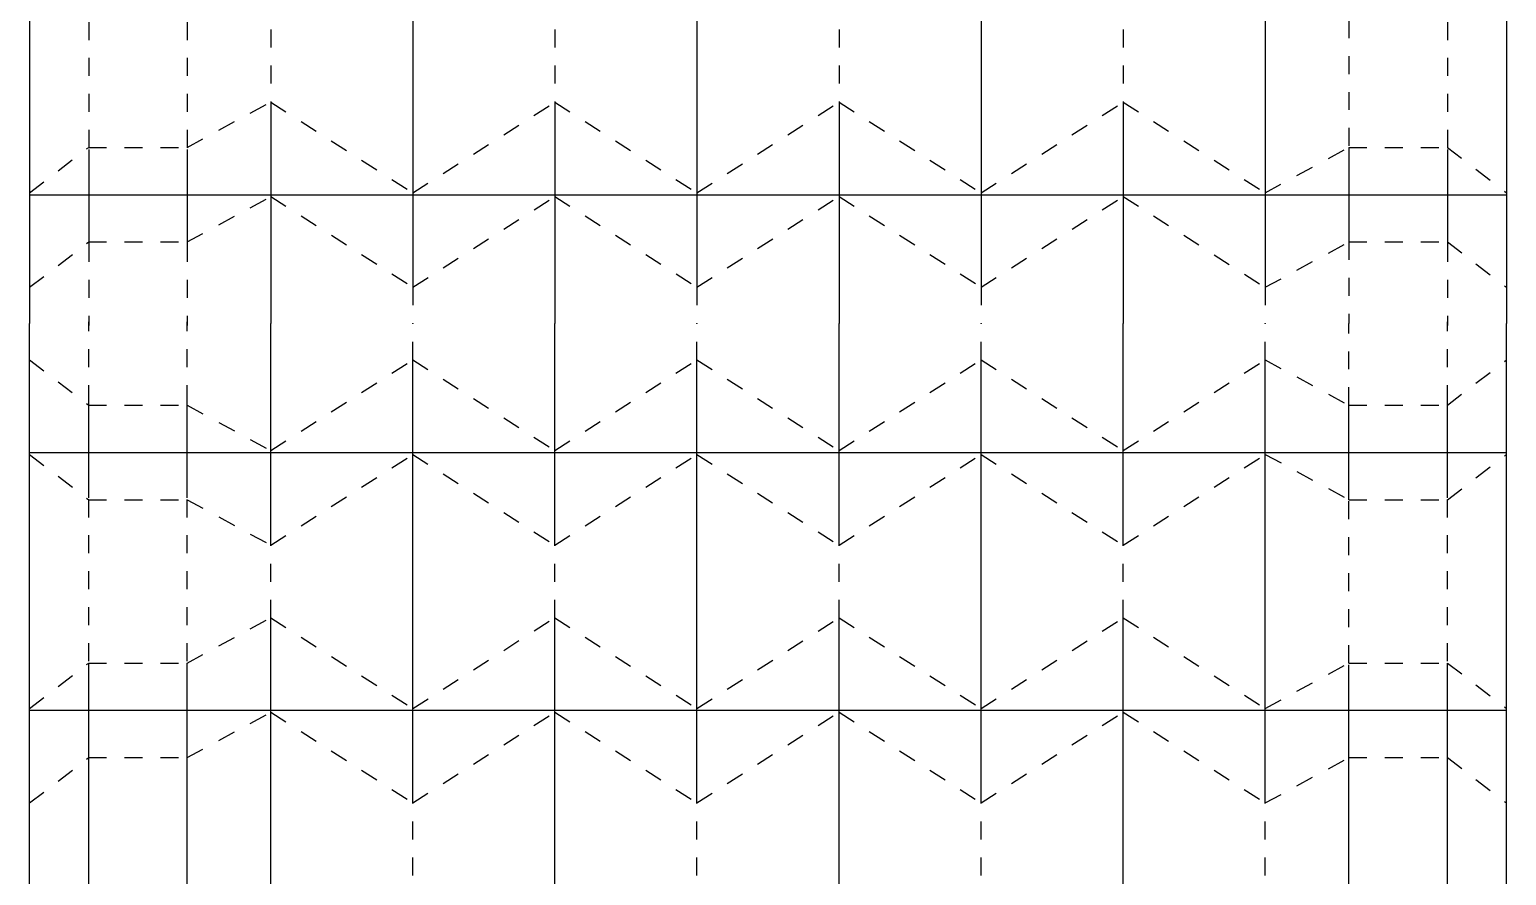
# Model space of a CAD drawing. Extents: x 11 to 192, y -288 to -10.
# Drawn here: x 46.7 to 162.6, y -196.7 to -130.3 of the extents above; entities that cross this region are included whole.
import ezdxf

# ---------------------------------------------------------------- set-up
doc = ezdxf.new("R2010")
doc.units = 0
for name, pattern in [('AI-LINETYPE-153', [2.822222, 1.411111, -1.411111]), ('AI-LINETYPE-155', [2.822222, 1.411111, -1.411111]), ('AI-LINETYPE-157', [2.822222, 1.411111, -1.411111]), ('AI-LINETYPE-159', [2.822222, 1.411111, -1.411111]), ('AI-LINETYPE-161', [2.822222, 1.411111, -1.411111]), ('AI-LINETYPE-163', [2.822222, 1.411111, -1.411111]), ('AI-LINETYPE-165', [2.822222, 1.411111, -1.411111]), ('AI-LINETYPE-167', [2.822222, 1.411111, -1.411111]), ('AI-LINETYPE-169', [2.822222, 1.411111, -1.411111]), ('AI-LINETYPE-17', [2.822222, 1.411111, -1.411111]), ('AI-LINETYPE-171', [2.822222, 1.411111, -1.411111]), ('AI-LINETYPE-175', [2.822222, 1.411111, -1.411111]), ('AI-LINETYPE-176', [2.822222, 1.411111, -1.411111]), ('AI-LINETYPE-177', [2.822222, 1.411111, -1.411111]), ('AI-LINETYPE-178', [2.822222, 1.411111, -1.411111]), ('AI-LINETYPE-180', [2.822222, 1.411111, -1.411111]), ('AI-LINETYPE-181', [2.822222, 1.411111, -1.411111]), ('AI-LINETYPE-182', [2.822222, 1.411111, -1.411111]), ('AI-LINETYPE-183', [2.822222, 1.411111, -1.411111]), ('AI-LINETYPE-184', [2.822222, 1.411111, -1.411111]), ('AI-LINETYPE-185', [2.822222, 1.411111, -1.411111]), ('AI-LINETYPE-186', [2.822222, 1.411111, -1.411111]), ('AI-LINETYPE-187', [2.822222, 1.411111, -1.411111]), ('AI-LINETYPE-188', [2.822222, 1.411111, -1.411111]), ('AI-LINETYPE-189', [2.822222, 1.411111, -1.411111]), ('AI-LINETYPE-190', [2.822222, 1.411111, -1.411111]), ('AI-LINETYPE-191', [2.822222, 1.411111, -1.411111]), ('AI-LINETYPE-192', [2.822222, 1.411111, -1.411111]), ('AI-LINETYPE-193', [2.822222, 1.411111, -1.411111]), ('AI-LINETYPE-194', [2.822222, 1.411111, -1.411111]), ('AI-LINETYPE-195', [2.822222, 1.411111, -1.411111]), ('AI-LINETYPE-196', [2.822222, 1.411111, -1.411111]), ('AI-LINETYPE-197', [2.822222, 1.411111, -1.411111]), ('AI-LINETYPE-198', [2.822222, 1.411111, -1.411111]), ('AI-LINETYPE-199', [2.822222, 1.411111, -1.411111]), ('AI-LINETYPE-200', [2.822222, 1.411111, -1.411111]), ('AI-LINETYPE-201', [2.822222, 1.411111, -1.411111]), ('AI-LINETYPE-202', [2.822222, 1.411111, -1.411111]), ('AI-LINETYPE-203', [2.822222, 1.411111, -1.411111]), ('AI-LINETYPE-204', [2.822222, 1.411111, -1.411111]), ('AI-LINETYPE-205', [2.822222, 1.411111, -1.411111]), ('AI-LINETYPE-206', [2.822222, 1.411111, -1.411111]), ('AI-LINETYPE-207', [2.822222, 1.411111, -1.411111]), ('AI-LINETYPE-208', [2.822222, 1.411111, -1.411111]), ('AI-LINETYPE-209', [2.822222, 1.411111, -1.411111]), ('AI-LINETYPE-21', [2.822222, 1.411111, -1.411111]), ('AI-LINETYPE-210', [2.822222, 1.411111, -1.411111]), ('AI-LINETYPE-211', [2.822222, 1.411111, -1.411111]), ('AI-LINETYPE-212', [2.822222, 1.411111, -1.411111]), ('AI-LINETYPE-213', [2.822222, 1.411111, -1.411111]), ('AI-LINETYPE-214', [2.822222, 1.411111, -1.411111]), ('AI-LINETYPE-215', [2.822222, 1.411111, -1.411111]), ('AI-LINETYPE-216', [2.822222, 1.411111, -1.411111]), ('AI-LINETYPE-217', [2.822222, 1.411111, -1.411111]), ('AI-LINETYPE-220', [2.822222, 1.411111, -1.411111]), ('AI-LINETYPE-221', [2.822222, 1.411111, -1.411111]), ('AI-LINETYPE-224', [2.822222, 1.411111, -1.411111]), ('AI-LINETYPE-225', [2.822222, 1.411111, -1.411111]), ('AI-LINETYPE-228', [2.822222, 1.411111, -1.411111]), ('AI-LINETYPE-229', [2.822222, 1.411111, -1.411111]), ('AI-LINETYPE-25', [2.822222, 1.411111, -1.411111]), ('AI-LINETYPE-356', [2.822222, 1.411111, -1.411111]), ('AI-LINETYPE-357', [2.822222, 1.411111, -1.411111]), ('AI-LINETYPE-358', [2.822222, 1.411111, -1.411111]), ('AI-LINETYPE-359', [2.822222, 1.411111, -1.411111]), ('AI-LINETYPE-360', [2.822222, 1.411111, -1.411111]), ('AI-LINETYPE-361', [2.822222, 1.411111, -1.411111]), ('AI-LINETYPE-362', [2.822222, 1.411111, -1.411111]), ('AI-LINETYPE-363', [2.822222, 1.411111, -1.411111]), ('AI-LINETYPE-364', [2.822222, 1.411111, -1.411111]), ('AI-LINETYPE-365', [2.822222, 1.411111, -1.411111]), ('AI-LINETYPE-366', [2.822222, 1.411111, -1.411111]), ('AI-LINETYPE-367', [2.822222, 1.411111, -1.411111]), ('AI-LINETYPE-368', [2.822222, 1.411111, -1.411111]), ('AI-LINETYPE-369', [2.822222, 1.411111, -1.411111]), ('AI-LINETYPE-370', [2.822222, 1.411111, -1.411111]), ('AI-LINETYPE-371', [2.822222, 1.411111, -1.411111]), ('AI-LINETYPE-372', [2.822222, 1.411111, -1.411111]), ('AI-LINETYPE-373', [2.822222, 1.411111, -1.411111]), ('AI-LINETYPE-374', [2.822222, 1.411111, -1.411111]), ('AI-LINETYPE-375', [2.822222, 1.411111, -1.411111]), ('AI-LINETYPE-376', [2.822222, 1.411111, -1.411111]), ('AI-LINETYPE-377', [2.822222, 1.411111, -1.411111]), ('AI-LINETYPE-378', [2.822222, 1.411111, -1.411111]), ('AI-LINETYPE-379', [2.822222, 1.411111, -1.411111]), ('AI-LINETYPE-380', [2.822222, 1.411111, -1.411111]), ('AI-LINETYPE-381', [2.822222, 1.411111, -1.411111]), ('AI-LINETYPE-382', [2.822222, 1.411111, -1.411111]), ('AI-LINETYPE-383', [2.822222, 1.411111, -1.411111]), ('AI-LINETYPE-384', [2.822222, 1.411111, -1.411111]), ('AI-LINETYPE-385', [2.822222, 1.411111, -1.411111]), ('AI-LINETYPE-386', [2.822222, 1.411111, -1.411111]), ('AI-LINETYPE-387', [2.822222, 1.411111, -1.411111]), ('AI-LINETYPE-388', [2.822222, 1.411111, -1.411111]), ('AI-LINETYPE-389', [2.822222, 1.411111, -1.411111]), ('AI-LINETYPE-390', [2.822222, 1.411111, -1.411111]), ('AI-LINETYPE-391', [2.822222, 1.411111, -1.411111]), ('AI-LINETYPE-392', [2.822222, 1.411111, -1.411111]), ('AI-LINETYPE-393', [2.822222, 1.411111, -1.411111]), ('AI-LINETYPE-394', [2.822222, 1.411111, -1.411111]), ('AI-LINETYPE-395', [2.822222, 1.411111, -1.411111]), ('AI-LINETYPE-396', [2.822222, 1.411111, -1.411111]), ('AI-LINETYPE-397', [2.822222, 1.411111, -1.411111]), ('AI-LINETYPE-398', [2.822222, 1.411111, -1.411111]), ('AI-LINETYPE-399', [2.822222, 1.411111, -1.411111]), ('AI-LINETYPE-400', [2.822222, 1.411111, -1.411111]), ('AI-LINETYPE-401', [2.822222, 1.411111, -1.411111]), ('AI-LINETYPE-402', [2.822222, 1.411111, -1.411111]), ('AI-LINETYPE-403', [2.822222, 1.411111, -1.411111]), ('AI-LINETYPE-404', [2.822222, 1.411111, -1.411111]), ('AI-LINETYPE-405', [2.822222, 1.411111, -1.411111]), ('AI-LINETYPE-406', [2.822222, 1.411111, -1.411111]), ('AI-LINETYPE-407', [2.822222, 1.411111, -1.411111]), ('AI-LINETYPE-408', [2.822222, 1.411111, -1.411111])]:
    doc.linetypes.add(name, pattern=pattern)
for name, color, linetype in [('CUTLINE', 7, 'CONTINUOUS'), ('MOUNTAINLINE', 7, 'CONTINUOUS'), ('VALLEYLINE', 7, 'CONTINUOUS')]:
    doc.layers.add(name, color=color, linetype=linetype)

# ---------------------------------------------------------------- blocks, each defined once
blk = doc.blocks.new('BLOCK_2')
at = {"layer": 'CUTLINE', "color": 7}
blk.add_lwpolyline([(46.66, -31.9), (46.66, -153.36)], dxfattribs=at)
blk = doc.blocks.new('BLOCK_3')
at = {"layer": 'CUTLINE', "color": 7}
blk.add_lwpolyline([(162.65, -31.9), (162.65, -153.36)], dxfattribs=at)
blk = doc.blocks.new('BLOCK_5')
at = {"layer": 'CUTLINE', "color": 7}
blk.add_lwpolyline([(46.66, -274.81), (46.66, -153.36)], dxfattribs=at)
blk = doc.blocks.new('BLOCK_6')
at = {"layer": 'CUTLINE', "color": 7}
blk.add_lwpolyline([(162.65, -274.81), (162.65, -153.36)], dxfattribs=at)
blk = doc.blocks.new('BLOCK_24')
at = {"layer": 'VALLEYLINE', "color": 7, "linetype": 'AI-LINETYPE-17'}
blk.add_lwpolyline([(121.39, -150.51), (121.39, -153.36)], dxfattribs=at)
blk = doc.blocks.new('BLOCK_28')
at = {"layer": 'VALLEYLINE', "color": 7, "linetype": 'AI-LINETYPE-21'}
blk.add_lwpolyline([(143.7, -150.51), (143.7, -153.36)], dxfattribs=at)
blk = doc.blocks.new('BLOCK_32')
at = {"layer": 'VALLEYLINE', "color": 7, "linetype": 'AI-LINETYPE-25'}
blk.add_lwpolyline([(99.07, -150.51), (99.07, -153.36)], dxfattribs=at)
blk = doc.blocks.new('BLOCK_160')
at = {"layer": 'VALLEYLINE', "color": 7, "linetype": 'AI-LINETYPE-153'}
blk.add_lwpolyline([(46.66, -143.09), (51.3, -139.52)], dxfattribs=at)
blk = doc.blocks.new('BLOCK_162')
at = {"layer": 'VALLEYLINE', "color": 7, "linetype": 'AI-LINETYPE-155'}
blk.add_lwpolyline([(51.3, -139.52), (59.03, -139.52)], dxfattribs=at)
blk = doc.blocks.new('BLOCK_164')
at = {"layer": 'VALLEYLINE', "color": 7, "linetype": 'AI-LINETYPE-157'}
blk.add_lwpolyline([(59.03, -139.52), (65.6, -135.96)], dxfattribs=at)
blk = doc.blocks.new('BLOCK_166')
at = {"layer": 'VALLEYLINE', "color": 7, "linetype": 'AI-LINETYPE-159'}
blk.add_lwpolyline([(65.6, -135.96), (76.76, -143.09)], dxfattribs=at)
blk = doc.blocks.new('BLOCK_168')
at = {"layer": 'VALLEYLINE', "color": 7, "linetype": 'AI-LINETYPE-161'}
blk.add_lwpolyline([(76.76, -143.09), (87.91, -135.96)], dxfattribs=at)
blk = doc.blocks.new('BLOCK_170')
at = {"layer": 'VALLEYLINE', "color": 7, "linetype": 'AI-LINETYPE-163'}
blk.add_lwpolyline([(87.91, -135.96), (99.07, -143.09)], dxfattribs=at)
blk = doc.blocks.new('BLOCK_172')
at = {"layer": 'VALLEYLINE', "color": 7, "linetype": 'AI-LINETYPE-165'}
blk.add_lwpolyline([(99.07, -143.09), (110.23, -135.96)], dxfattribs=at)
blk = doc.blocks.new('BLOCK_174')
at = {"layer": 'VALLEYLINE', "color": 7, "linetype": 'AI-LINETYPE-167'}
blk.add_lwpolyline([(110.23, -135.96), (121.39, -143.09)], dxfattribs=at)
blk = doc.blocks.new('BLOCK_176')
at = {"layer": 'VALLEYLINE', "color": 7, "linetype": 'AI-LINETYPE-169'}
blk.add_lwpolyline([(121.39, -143.09), (132.55, -135.96)], dxfattribs=at)
blk = doc.blocks.new('BLOCK_178')
at = {"layer": 'VALLEYLINE', "color": 7, "linetype": 'AI-LINETYPE-171'}
blk.add_lwpolyline([(132.55, -135.96), (143.7, -143.09)], dxfattribs=at)
blk = doc.blocks.new('BLOCK_182')
at = {"layer": 'VALLEYLINE', "color": 7, "linetype": 'AI-LINETYPE-175'}
blk.add_lwpolyline([(150.27, -126.71), (150.27, -139.52)], dxfattribs=at)
blk = doc.blocks.new('BLOCK_183')
at = {"layer": 'VALLEYLINE', "color": 7, "linetype": 'AI-LINETYPE-176'}
blk.add_lwpolyline([(158.01, -126.86), (158.01, -139.68)], dxfattribs=at)
blk = doc.blocks.new('BLOCK_184')
at = {"layer": 'VALLEYLINE', "color": 7, "linetype": 'AI-LINETYPE-177'}
blk.add_lwpolyline([(59.03, -126.86), (59.03, -139.68)], dxfattribs=at)
blk = doc.blocks.new('BLOCK_185')
at = {"layer": 'VALLEYLINE', "color": 7, "linetype": 'AI-LINETYPE-178'}
blk.add_lwpolyline([(51.3, -126.86), (51.3, -139.68)], dxfattribs=at)
blk = doc.blocks.new('BLOCK_187')
at = {"layer": 'VALLEYLINE', "color": 7, "linetype": 'AI-LINETYPE-180'}
blk.add_lwpolyline([(110.23, -130.27), (110.23, -135.96)], dxfattribs=at)
blk = doc.blocks.new('BLOCK_188')
at = {"layer": 'VALLEYLINE', "color": 7, "linetype": 'AI-LINETYPE-181'}
blk.add_lwpolyline([(87.91, -130.27), (87.91, -135.96)], dxfattribs=at)
blk = doc.blocks.new('BLOCK_189')
at = {"layer": 'VALLEYLINE', "color": 7, "linetype": 'AI-LINETYPE-182'}
blk.add_lwpolyline([(132.55, -130.27), (132.55, -135.96)], dxfattribs=at)
blk = doc.blocks.new('BLOCK_190')
at = {"layer": 'VALLEYLINE', "color": 7, "linetype": 'AI-LINETYPE-183'}
blk.add_lwpolyline([(65.6, -130.27), (65.6, -135.96)], dxfattribs=at)
blk = doc.blocks.new('BLOCK_191')
at = {"layer": 'VALLEYLINE', "color": 7, "linetype": 'AI-LINETYPE-184'}
blk.add_lwpolyline([(143.7, -143.09), (150.27, -139.52)], dxfattribs=at)
blk = doc.blocks.new('BLOCK_192')
at = {"layer": 'VALLEYLINE', "color": 7, "linetype": 'AI-LINETYPE-185'}
blk.add_lwpolyline([(150.27, -139.52), (158.01, -139.52)], dxfattribs=at)
blk = doc.blocks.new('BLOCK_193')
at = {"layer": 'VALLEYLINE', "color": 7, "linetype": 'AI-LINETYPE-186'}
blk.add_lwpolyline([(158.01, -139.52), (162.65, -143.09)], dxfattribs=at)
blk = doc.blocks.new('BLOCK_194')
at = {"layer": 'VALLEYLINE', "color": 7, "linetype": 'AI-LINETYPE-187'}
blk.add_lwpolyline([(46.66, -150.51), (51.3, -146.95)], dxfattribs=at)
blk = doc.blocks.new('BLOCK_195')
at = {"layer": 'VALLEYLINE', "color": 7, "linetype": 'AI-LINETYPE-188'}
blk.add_lwpolyline([(51.3, -146.95), (59.03, -146.95)], dxfattribs=at)
blk = doc.blocks.new('BLOCK_196')
at = {"layer": 'VALLEYLINE', "color": 7, "linetype": 'AI-LINETYPE-189'}
blk.add_lwpolyline([(59.03, -146.95), (65.6, -143.39)], dxfattribs=at)
blk = doc.blocks.new('BLOCK_197')
at = {"layer": 'VALLEYLINE', "color": 7, "linetype": 'AI-LINETYPE-190'}
blk.add_lwpolyline([(65.6, -143.39), (76.76, -150.51)], dxfattribs=at)
blk = doc.blocks.new('BLOCK_198')
at = {"layer": 'VALLEYLINE', "color": 7, "linetype": 'AI-LINETYPE-191'}
blk.add_lwpolyline([(76.76, -150.51), (87.91, -143.39)], dxfattribs=at)
blk = doc.blocks.new('BLOCK_199')
at = {"layer": 'VALLEYLINE', "color": 7, "linetype": 'AI-LINETYPE-192'}
blk.add_lwpolyline([(87.91, -143.39), (99.07, -150.51)], dxfattribs=at)
blk = doc.blocks.new('BLOCK_200')
at = {"layer": 'VALLEYLINE', "color": 7, "linetype": 'AI-LINETYPE-193'}
blk.add_lwpolyline([(99.07, -150.51), (110.23, -143.39)], dxfattribs=at)
blk = doc.blocks.new('BLOCK_201')
at = {"layer": 'VALLEYLINE', "color": 7, "linetype": 'AI-LINETYPE-194'}
blk.add_lwpolyline([(110.23, -143.39), (121.39, -150.51)], dxfattribs=at)
blk = doc.blocks.new('BLOCK_202')
at = {"layer": 'VALLEYLINE', "color": 7, "linetype": 'AI-LINETYPE-195'}
blk.add_lwpolyline([(121.39, -150.51), (132.55, -143.39)], dxfattribs=at)
blk = doc.blocks.new('BLOCK_203')
at = {"layer": 'VALLEYLINE', "color": 7, "linetype": 'AI-LINETYPE-196'}
blk.add_lwpolyline([(132.55, -143.39), (143.7, -150.51)], dxfattribs=at)
blk = doc.blocks.new('BLOCK_204')
at = {"layer": 'VALLEYLINE', "color": 7, "linetype": 'AI-LINETYPE-197'}
blk.add_lwpolyline([(143.7, -150.51), (150.27, -146.95)], dxfattribs=at)
blk = doc.blocks.new('BLOCK_205')
at = {"layer": 'VALLEYLINE', "color": 7, "linetype": 'AI-LINETYPE-198'}
blk.add_lwpolyline([(150.27, -146.95), (158.01, -146.95)], dxfattribs=at)
blk = doc.blocks.new('BLOCK_206')
at = {"layer": 'VALLEYLINE', "color": 7, "linetype": 'AI-LINETYPE-199'}
blk.add_lwpolyline([(158.01, -146.95), (162.65, -150.51)], dxfattribs=at)
blk = doc.blocks.new('BLOCK_207')
at = {"layer": 'VALLEYLINE', "color": 7, "linetype": 'AI-LINETYPE-200'}
blk.add_lwpolyline([(150.27, -146.95), (150.27, -153.36)], dxfattribs=at)
blk = doc.blocks.new('BLOCK_208')
at = {"layer": 'VALLEYLINE', "color": 7, "linetype": 'AI-LINETYPE-201'}
blk.add_lwpolyline([(158.01, -147.1), (158.01, -153.51)], dxfattribs=at)
blk = doc.blocks.new('BLOCK_209')
at = {"layer": 'VALLEYLINE', "color": 7, "linetype": 'AI-LINETYPE-202'}
blk.add_lwpolyline([(59.03, -147.1), (59.03, -153.51)], dxfattribs=at)
blk = doc.blocks.new('BLOCK_210')
at = {"layer": 'VALLEYLINE', "color": 7, "linetype": 'AI-LINETYPE-203'}
blk.add_lwpolyline([(51.3, -147.1), (51.3, -153.51)], dxfattribs=at)
blk = doc.blocks.new('BLOCK_211')
at = {"layer": 'VALLEYLINE', "color": 7, "linetype": 'AI-LINETYPE-204'}
blk.add_lwpolyline([(76.76, -150.51), (76.76, -153.36)], dxfattribs=at)
blk = doc.blocks.new('BLOCK_212')
at = {"layer": 'VALLEYLINE', "color": 7, "linetype": 'AI-LINETYPE-205'}
blk.add_lwpolyline([(46.66, -191), (51.3, -187.44)], dxfattribs=at)
blk = doc.blocks.new('BLOCK_213')
at = {"layer": 'VALLEYLINE', "color": 7, "linetype": 'AI-LINETYPE-206'}
blk.add_lwpolyline([(51.3, -187.44), (59.03, -187.44)], dxfattribs=at)
blk = doc.blocks.new('BLOCK_214')
at = {"layer": 'VALLEYLINE', "color": 7, "linetype": 'AI-LINETYPE-207'}
blk.add_lwpolyline([(59.03, -187.44), (65.6, -183.87)], dxfattribs=at)
blk = doc.blocks.new('BLOCK_215')
at = {"layer": 'VALLEYLINE', "color": 7, "linetype": 'AI-LINETYPE-208'}
blk.add_lwpolyline([(65.6, -183.87), (76.76, -191)], dxfattribs=at)
blk = doc.blocks.new('BLOCK_216')
at = {"layer": 'VALLEYLINE', "color": 7, "linetype": 'AI-LINETYPE-209'}
blk.add_lwpolyline([(76.76, -191), (87.91, -183.87)], dxfattribs=at)
blk = doc.blocks.new('BLOCK_217')
at = {"layer": 'VALLEYLINE', "color": 7, "linetype": 'AI-LINETYPE-210'}
blk.add_lwpolyline([(87.91, -183.87), (99.07, -191)], dxfattribs=at)
blk = doc.blocks.new('BLOCK_218')
at = {"layer": 'VALLEYLINE', "color": 7, "linetype": 'AI-LINETYPE-211'}
blk.add_lwpolyline([(99.07, -191), (110.23, -183.87)], dxfattribs=at)
blk = doc.blocks.new('BLOCK_219')
at = {"layer": 'VALLEYLINE', "color": 7, "linetype": 'AI-LINETYPE-212'}
blk.add_lwpolyline([(110.23, -183.87), (121.39, -191)], dxfattribs=at)
blk = doc.blocks.new('BLOCK_220')
at = {"layer": 'VALLEYLINE', "color": 7, "linetype": 'AI-LINETYPE-213'}
blk.add_lwpolyline([(121.39, -191), (132.55, -183.87)], dxfattribs=at)
blk = doc.blocks.new('BLOCK_221')
at = {"layer": 'VALLEYLINE', "color": 7, "linetype": 'AI-LINETYPE-214'}
blk.add_lwpolyline([(132.55, -183.87), (143.7, -191)], dxfattribs=at)
blk = doc.blocks.new('BLOCK_222')
at = {"layer": 'VALLEYLINE', "color": 7, "linetype": 'AI-LINETYPE-215'}
blk.add_lwpolyline([(143.7, -191), (150.27, -187.44)], dxfattribs=at)
blk = doc.blocks.new('BLOCK_223')
at = {"layer": 'VALLEYLINE', "color": 7, "linetype": 'AI-LINETYPE-216'}
blk.add_lwpolyline([(150.27, -187.44), (158.01, -187.44)], dxfattribs=at)
blk = doc.blocks.new('BLOCK_224')
at = {"layer": 'VALLEYLINE', "color": 7, "linetype": 'AI-LINETYPE-217'}
blk.add_lwpolyline([(158.01, -187.44), (162.65, -191)], dxfattribs=at)
blk = doc.blocks.new('BLOCK_227')
at = {"layer": 'VALLEYLINE', "color": 7, "linetype": 'AI-LINETYPE-220'}
blk.add_lwpolyline([(121.39, -196.69), (121.39, -191)], dxfattribs=at)
blk = doc.blocks.new('BLOCK_228')
at = {"layer": 'VALLEYLINE', "color": 7, "linetype": 'AI-LINETYPE-221'}
blk.add_lwpolyline([(121.39, -156.2), (121.39, -153.36)], dxfattribs=at)
blk = doc.blocks.new('BLOCK_231')
at = {"layer": 'VALLEYLINE', "color": 7, "linetype": 'AI-LINETYPE-224'}
blk.add_lwpolyline([(143.7, -196.69), (143.7, -191)], dxfattribs=at)
blk = doc.blocks.new('BLOCK_232')
at = {"layer": 'VALLEYLINE', "color": 7, "linetype": 'AI-LINETYPE-225'}
blk.add_lwpolyline([(143.7, -156.2), (143.7, -153.36)], dxfattribs=at)
blk = doc.blocks.new('BLOCK_235')
at = {"layer": 'VALLEYLINE', "color": 7, "linetype": 'AI-LINETYPE-228'}
blk.add_lwpolyline([(99.07, -196.69), (99.07, -191)], dxfattribs=at)
blk = doc.blocks.new('BLOCK_236')
at = {"layer": 'VALLEYLINE', "color": 7, "linetype": 'AI-LINETYPE-229'}
blk.add_lwpolyline([(99.07, -156.2), (99.07, -153.36)], dxfattribs=at)
blk = doc.blocks.new('BLOCK_363')
at = {"layer": 'VALLEYLINE', "color": 7, "linetype": 'AI-LINETYPE-356'}
blk.add_lwpolyline([(46.66, -183.57), (51.3, -180.01)], dxfattribs=at)
blk = doc.blocks.new('BLOCK_364')
at = {"layer": 'VALLEYLINE', "color": 7, "linetype": 'AI-LINETYPE-357'}
blk.add_lwpolyline([(46.66, -163.63), (51.3, -167.19)], dxfattribs=at)
blk = doc.blocks.new('BLOCK_365')
at = {"layer": 'VALLEYLINE', "color": 7, "linetype": 'AI-LINETYPE-358'}
blk.add_lwpolyline([(51.3, -180.01), (59.03, -180.01)], dxfattribs=at)
blk = doc.blocks.new('BLOCK_366')
at = {"layer": 'VALLEYLINE', "color": 7, "linetype": 'AI-LINETYPE-359'}
blk.add_lwpolyline([(51.3, -167.19), (59.03, -167.19)], dxfattribs=at)
blk = doc.blocks.new('BLOCK_367')
at = {"layer": 'VALLEYLINE', "color": 7, "linetype": 'AI-LINETYPE-360'}
blk.add_lwpolyline([(59.03, -180.01), (65.6, -176.45)], dxfattribs=at)
blk = doc.blocks.new('BLOCK_368')
at = {"layer": 'VALLEYLINE', "color": 7, "linetype": 'AI-LINETYPE-361'}
blk.add_lwpolyline([(59.03, -167.19), (65.6, -170.76)], dxfattribs=at)
blk = doc.blocks.new('BLOCK_369')
at = {"layer": 'VALLEYLINE', "color": 7, "linetype": 'AI-LINETYPE-362'}
blk.add_lwpolyline([(65.6, -176.45), (76.76, -183.57)], dxfattribs=at)
blk = doc.blocks.new('BLOCK_370')
at = {"layer": 'VALLEYLINE', "color": 7, "linetype": 'AI-LINETYPE-363'}
blk.add_lwpolyline([(65.6, -170.76), (76.76, -163.63)], dxfattribs=at)
blk = doc.blocks.new('BLOCK_371')
at = {"layer": 'VALLEYLINE', "color": 7, "linetype": 'AI-LINETYPE-364'}
blk.add_lwpolyline([(76.76, -183.57), (87.91, -176.45)], dxfattribs=at)
blk = doc.blocks.new('BLOCK_372')
at = {"layer": 'VALLEYLINE', "color": 7, "linetype": 'AI-LINETYPE-365'}
blk.add_lwpolyline([(76.76, -163.63), (87.91, -170.76)], dxfattribs=at)
blk = doc.blocks.new('BLOCK_373')
at = {"layer": 'VALLEYLINE', "color": 7, "linetype": 'AI-LINETYPE-366'}
blk.add_lwpolyline([(87.91, -176.45), (99.07, -183.57)], dxfattribs=at)
blk = doc.blocks.new('BLOCK_374')
at = {"layer": 'VALLEYLINE', "color": 7, "linetype": 'AI-LINETYPE-367'}
blk.add_lwpolyline([(87.91, -170.76), (99.07, -163.63)], dxfattribs=at)
blk = doc.blocks.new('BLOCK_375')
at = {"layer": 'VALLEYLINE', "color": 7, "linetype": 'AI-LINETYPE-368'}
blk.add_lwpolyline([(99.07, -183.57), (110.23, -176.45)], dxfattribs=at)
blk = doc.blocks.new('BLOCK_376')
at = {"layer": 'VALLEYLINE', "color": 7, "linetype": 'AI-LINETYPE-369'}
blk.add_lwpolyline([(99.07, -163.63), (110.23, -170.76)], dxfattribs=at)
blk = doc.blocks.new('BLOCK_377')
at = {"layer": 'VALLEYLINE', "color": 7, "linetype": 'AI-LINETYPE-370'}
blk.add_lwpolyline([(110.23, -176.45), (121.39, -183.57)], dxfattribs=at)
blk = doc.blocks.new('BLOCK_378')
at = {"layer": 'VALLEYLINE', "color": 7, "linetype": 'AI-LINETYPE-371'}
blk.add_lwpolyline([(110.23, -170.76), (121.39, -163.63)], dxfattribs=at)
blk = doc.blocks.new('BLOCK_379')
at = {"layer": 'VALLEYLINE', "color": 7, "linetype": 'AI-LINETYPE-372'}
blk.add_lwpolyline([(121.39, -183.57), (132.55, -176.45)], dxfattribs=at)
blk = doc.blocks.new('BLOCK_380')
at = {"layer": 'VALLEYLINE', "color": 7, "linetype": 'AI-LINETYPE-373'}
blk.add_lwpolyline([(121.39, -163.63), (132.55, -170.76)], dxfattribs=at)
blk = doc.blocks.new('BLOCK_381')
at = {"layer": 'VALLEYLINE', "color": 7, "linetype": 'AI-LINETYPE-374'}
blk.add_lwpolyline([(132.55, -176.45), (143.7, -183.57)], dxfattribs=at)
blk = doc.blocks.new('BLOCK_382')
at = {"layer": 'VALLEYLINE', "color": 7, "linetype": 'AI-LINETYPE-375'}
blk.add_lwpolyline([(132.55, -170.76), (143.7, -163.63)], dxfattribs=at)
blk = doc.blocks.new('BLOCK_383')
at = {"layer": 'VALLEYLINE', "color": 7, "linetype": 'AI-LINETYPE-376'}
blk.add_lwpolyline([(143.7, -183.57), (150.27, -180.01)], dxfattribs=at)
blk = doc.blocks.new('BLOCK_384')
at = {"layer": 'VALLEYLINE', "color": 7, "linetype": 'AI-LINETYPE-377'}
blk.add_lwpolyline([(150.27, -180.01), (158.01, -180.01)], dxfattribs=at)
blk = doc.blocks.new('BLOCK_385')
at = {"layer": 'VALLEYLINE', "color": 7, "linetype": 'AI-LINETYPE-378'}
blk.add_lwpolyline([(158.01, -180.01), (162.65, -183.57)], dxfattribs=at)
blk = doc.blocks.new('BLOCK_386')
at = {"layer": 'VALLEYLINE', "color": 7, "linetype": 'AI-LINETYPE-379'}
blk.add_lwpolyline([(150.27, -180.01), (150.27, -167.19)], dxfattribs=at)
blk = doc.blocks.new('BLOCK_387')
at = {"layer": 'VALLEYLINE', "color": 7, "linetype": 'AI-LINETYPE-380'}
blk.add_lwpolyline([(158.01, -179.86), (158.01, -167.04)], dxfattribs=at)
blk = doc.blocks.new('BLOCK_388')
at = {"layer": 'VALLEYLINE', "color": 7, "linetype": 'AI-LINETYPE-381'}
blk.add_lwpolyline([(59.03, -179.86), (59.03, -167.04)], dxfattribs=at)
blk = doc.blocks.new('BLOCK_389')
at = {"layer": 'VALLEYLINE', "color": 7, "linetype": 'AI-LINETYPE-382'}
blk.add_lwpolyline([(51.3, -179.86), (51.3, -167.04)], dxfattribs=at)
blk = doc.blocks.new('BLOCK_390')
at = {"layer": 'VALLEYLINE', "color": 7, "linetype": 'AI-LINETYPE-383'}
blk.add_lwpolyline([(76.76, -196.69), (76.76, -191)], dxfattribs=at)
blk = doc.blocks.new('BLOCK_391')
at = {"layer": 'VALLEYLINE', "color": 7, "linetype": 'AI-LINETYPE-384'}
blk.add_lwpolyline([(110.23, -176.45), (110.23, -170.76)], dxfattribs=at)
blk = doc.blocks.new('BLOCK_392')
at = {"layer": 'VALLEYLINE', "color": 7, "linetype": 'AI-LINETYPE-385'}
blk.add_lwpolyline([(87.91, -176.45), (87.91, -170.76)], dxfattribs=at)
blk = doc.blocks.new('BLOCK_393')
at = {"layer": 'VALLEYLINE', "color": 7, "linetype": 'AI-LINETYPE-386'}
blk.add_lwpolyline([(132.55, -176.45), (132.55, -170.76)], dxfattribs=at)
blk = doc.blocks.new('BLOCK_394')
at = {"layer": 'VALLEYLINE', "color": 7, "linetype": 'AI-LINETYPE-387'}
blk.add_lwpolyline([(65.6, -176.45), (65.6, -170.76)], dxfattribs=at)
blk = doc.blocks.new('BLOCK_395')
at = {"layer": 'VALLEYLINE', "color": 7, "linetype": 'AI-LINETYPE-388'}
blk.add_lwpolyline([(143.7, -163.63), (150.27, -167.19)], dxfattribs=at)
blk = doc.blocks.new('BLOCK_396')
at = {"layer": 'VALLEYLINE', "color": 7, "linetype": 'AI-LINETYPE-389'}
blk.add_lwpolyline([(150.27, -167.19), (158.01, -167.19)], dxfattribs=at)
blk = doc.blocks.new('BLOCK_397')
at = {"layer": 'VALLEYLINE', "color": 7, "linetype": 'AI-LINETYPE-390'}
blk.add_lwpolyline([(158.01, -167.19), (162.65, -163.63)], dxfattribs=at)
blk = doc.blocks.new('BLOCK_398')
at = {"layer": 'VALLEYLINE', "color": 7, "linetype": 'AI-LINETYPE-391'}
blk.add_lwpolyline([(46.66, -156.2), (51.3, -159.77)], dxfattribs=at)
blk = doc.blocks.new('BLOCK_399')
at = {"layer": 'VALLEYLINE', "color": 7, "linetype": 'AI-LINETYPE-392'}
blk.add_lwpolyline([(51.3, -159.77), (59.03, -159.77)], dxfattribs=at)
blk = doc.blocks.new('BLOCK_400')
at = {"layer": 'VALLEYLINE', "color": 7, "linetype": 'AI-LINETYPE-393'}
blk.add_lwpolyline([(59.03, -159.77), (65.6, -163.33)], dxfattribs=at)
blk = doc.blocks.new('BLOCK_401')
at = {"layer": 'VALLEYLINE', "color": 7, "linetype": 'AI-LINETYPE-394'}
blk.add_lwpolyline([(65.6, -163.33), (76.76, -156.2)], dxfattribs=at)
blk = doc.blocks.new('BLOCK_402')
at = {"layer": 'VALLEYLINE', "color": 7, "linetype": 'AI-LINETYPE-395'}
blk.add_lwpolyline([(76.76, -156.2), (87.91, -163.33)], dxfattribs=at)
blk = doc.blocks.new('BLOCK_403')
at = {"layer": 'VALLEYLINE', "color": 7, "linetype": 'AI-LINETYPE-396'}
blk.add_lwpolyline([(87.91, -163.33), (99.07, -156.2)], dxfattribs=at)
blk = doc.blocks.new('BLOCK_404')
at = {"layer": 'VALLEYLINE', "color": 7, "linetype": 'AI-LINETYPE-397'}
blk.add_lwpolyline([(99.07, -156.2), (110.23, -163.33)], dxfattribs=at)
blk = doc.blocks.new('BLOCK_405')
at = {"layer": 'VALLEYLINE', "color": 7, "linetype": 'AI-LINETYPE-398'}
blk.add_lwpolyline([(110.23, -163.33), (121.39, -156.2)], dxfattribs=at)
blk = doc.blocks.new('BLOCK_406')
at = {"layer": 'VALLEYLINE', "color": 7, "linetype": 'AI-LINETYPE-399'}
blk.add_lwpolyline([(121.39, -156.2), (132.55, -163.33)], dxfattribs=at)
blk = doc.blocks.new('BLOCK_407')
at = {"layer": 'VALLEYLINE', "color": 7, "linetype": 'AI-LINETYPE-400'}
blk.add_lwpolyline([(132.55, -163.33), (143.7, -156.2)], dxfattribs=at)
blk = doc.blocks.new('BLOCK_408')
at = {"layer": 'VALLEYLINE', "color": 7, "linetype": 'AI-LINETYPE-401'}
blk.add_lwpolyline([(143.7, -156.2), (150.27, -159.77)], dxfattribs=at)
blk = doc.blocks.new('BLOCK_409')
at = {"layer": 'VALLEYLINE', "color": 7, "linetype": 'AI-LINETYPE-402'}
blk.add_lwpolyline([(150.27, -159.77), (158.01, -159.77)], dxfattribs=at)
blk = doc.blocks.new('BLOCK_410')
at = {"layer": 'VALLEYLINE', "color": 7, "linetype": 'AI-LINETYPE-403'}
blk.add_lwpolyline([(158.01, -159.77), (162.65, -156.2)], dxfattribs=at)
blk = doc.blocks.new('BLOCK_411')
at = {"layer": 'VALLEYLINE', "color": 7, "linetype": 'AI-LINETYPE-404'}
blk.add_lwpolyline([(150.27, -159.77), (150.27, -153.36)], dxfattribs=at)
blk = doc.blocks.new('BLOCK_412')
at = {"layer": 'VALLEYLINE', "color": 7, "linetype": 'AI-LINETYPE-405'}
blk.add_lwpolyline([(158.01, -159.61), (158.01, -153.21)], dxfattribs=at)
blk = doc.blocks.new('BLOCK_413')
at = {"layer": 'VALLEYLINE', "color": 7, "linetype": 'AI-LINETYPE-406'}
blk.add_lwpolyline([(59.03, -159.61), (59.03, -153.21)], dxfattribs=at)
blk = doc.blocks.new('BLOCK_414')
at = {"layer": 'VALLEYLINE', "color": 7, "linetype": 'AI-LINETYPE-407'}
blk.add_lwpolyline([(51.3, -159.61), (51.3, -153.21)], dxfattribs=at)
blk = doc.blocks.new('BLOCK_415')
at = {"layer": 'VALLEYLINE', "color": 7, "linetype": 'AI-LINETYPE-408'}
blk.add_lwpolyline([(76.76, -156.2), (76.76, -153.36)], dxfattribs=at)
blk = doc.blocks.new('BLOCK_422')
at = {"layer": 'MOUNTAINLINE', "color": 7}
blk.add_lwpolyline([(46.66, -143.24), (51.3, -143.24)], dxfattribs=at)
blk = doc.blocks.new('BLOCK_428')
at = {"layer": 'MOUNTAINLINE', "color": 7}
blk.add_lwpolyline([(51.3, -143.24), (59.03, -143.24)], dxfattribs=at)
blk = doc.blocks.new('BLOCK_434')
at = {"layer": 'MOUNTAINLINE', "color": 7}
blk.add_lwpolyline([(59.03, -143.24), (65.6, -143.24)], dxfattribs=at)
blk = doc.blocks.new('BLOCK_440')
at = {"layer": 'MOUNTAINLINE', "color": 7}
blk.add_lwpolyline([(65.6, -143.24), (76.76, -143.24)], dxfattribs=at)
blk = doc.blocks.new('BLOCK_446')
at = {"layer": 'MOUNTAINLINE', "color": 7}
blk.add_lwpolyline([(76.76, -143.24), (87.91, -143.24)], dxfattribs=at)
blk = doc.blocks.new('BLOCK_452')
at = {"layer": 'MOUNTAINLINE', "color": 7}
blk.add_lwpolyline([(87.91, -143.24), (99.07, -143.24)], dxfattribs=at)
blk = doc.blocks.new('BLOCK_458')
at = {"layer": 'MOUNTAINLINE', "color": 7}
blk.add_lwpolyline([(99.07, -143.24), (110.23, -143.24)], dxfattribs=at)
blk = doc.blocks.new('BLOCK_464')
at = {"layer": 'MOUNTAINLINE', "color": 7}
blk.add_lwpolyline([(110.23, -143.24), (121.39, -143.24)], dxfattribs=at)
blk = doc.blocks.new('BLOCK_470')
at = {"layer": 'MOUNTAINLINE', "color": 7}
blk.add_lwpolyline([(121.39, -143.24), (132.55, -143.24)], dxfattribs=at)
blk = doc.blocks.new('BLOCK_476')
at = {"layer": 'MOUNTAINLINE', "color": 7}
blk.add_lwpolyline([(132.55, -143.24), (143.7, -143.24)], dxfattribs=at)
blk = doc.blocks.new('BLOCK_482')
at = {"layer": 'MOUNTAINLINE', "color": 7}
blk.add_lwpolyline([(143.7, -143.24), (150.27, -143.24)], dxfattribs=at)
blk = doc.blocks.new('BLOCK_488')
at = {"layer": 'MOUNTAINLINE', "color": 7}
blk.add_lwpolyline([(150.27, -143.24), (158.01, -143.24)], dxfattribs=at)
blk = doc.blocks.new('BLOCK_494')
at = {"layer": 'MOUNTAINLINE', "color": 7}
blk.add_lwpolyline([(158.01, -143.24), (162.65, -143.24)], dxfattribs=at)
blk = doc.blocks.new('BLOCK_497')
at = {"layer": 'MOUNTAINLINE', "color": 7}
blk.add_lwpolyline([(76.76, -115.72), (76.76, -150.51)], dxfattribs=at)
blk = doc.blocks.new('BLOCK_501')
at = {"layer": 'MOUNTAINLINE', "color": 7}
blk.add_lwpolyline([(110.23, -135.96), (110.23, -153.36)], dxfattribs=at)
blk = doc.blocks.new('BLOCK_505')
at = {"layer": 'MOUNTAINLINE', "color": 7}
blk.add_lwpolyline([(87.91, -135.96), (87.91, -153.36)], dxfattribs=at)
blk = doc.blocks.new('BLOCK_509')
at = {"layer": 'MOUNTAINLINE', "color": 7}
blk.add_lwpolyline([(132.55, -135.96), (132.55, -153.36)], dxfattribs=at)
blk = doc.blocks.new('BLOCK_513')
at = {"layer": 'MOUNTAINLINE', "color": 7}
blk.add_lwpolyline([(65.6, -135.96), (65.6, -153.36)], dxfattribs=at)
blk = doc.blocks.new('BLOCK_516')
at = {"layer": 'MOUNTAINLINE', "color": 7}
blk.add_lwpolyline([(150.27, -139.52), (150.27, -146.95)], dxfattribs=at)
blk = doc.blocks.new('BLOCK_520')
at = {"layer": 'MOUNTAINLINE', "color": 7}
blk.add_lwpolyline([(158.01, -139.68), (158.01, -147.1)], dxfattribs=at)
blk = doc.blocks.new('BLOCK_524')
at = {"layer": 'MOUNTAINLINE', "color": 7}
blk.add_lwpolyline([(59.03, -139.68), (59.03, -147.1)], dxfattribs=at)
blk = doc.blocks.new('BLOCK_528')
at = {"layer": 'MOUNTAINLINE', "color": 7}
blk.add_lwpolyline([(51.3, -139.68), (51.3, -147.1)], dxfattribs=at)
blk = doc.blocks.new('BLOCK_531')
at = {"layer": 'MOUNTAINLINE', "color": 7}
blk.add_lwpolyline([(121.39, -115.72), (121.39, -150.51)], dxfattribs=at)
blk = doc.blocks.new('BLOCK_534')
at = {"layer": 'MOUNTAINLINE', "color": 7}
blk.add_lwpolyline([(143.7, -115.72), (143.7, -150.51)], dxfattribs=at)
blk = doc.blocks.new('BLOCK_537')
at = {"layer": 'MOUNTAINLINE', "color": 7}
blk.add_lwpolyline([(99.07, -115.72), (99.07, -150.51)], dxfattribs=at)
blk = doc.blocks.new('BLOCK_543')
at = {"layer": 'MOUNTAINLINE', "color": 7}
blk.add_lwpolyline([(46.66, -183.72), (51.3, -183.72)], dxfattribs=at)
blk = doc.blocks.new('BLOCK_544')
at = {"layer": 'MOUNTAINLINE', "color": 7}
blk.add_lwpolyline([(46.66, -163.48), (51.3, -163.48)], dxfattribs=at)
blk = doc.blocks.new('BLOCK_549')
at = {"layer": 'MOUNTAINLINE', "color": 7}
blk.add_lwpolyline([(51.3, -183.72), (59.03, -183.72)], dxfattribs=at)
blk = doc.blocks.new('BLOCK_550')
at = {"layer": 'MOUNTAINLINE', "color": 7}
blk.add_lwpolyline([(51.3, -163.48), (59.03, -163.48)], dxfattribs=at)
blk = doc.blocks.new('BLOCK_555')
at = {"layer": 'MOUNTAINLINE', "color": 7}
blk.add_lwpolyline([(59.03, -183.72), (65.6, -183.72)], dxfattribs=at)
blk = doc.blocks.new('BLOCK_556')
at = {"layer": 'MOUNTAINLINE', "color": 7}
blk.add_lwpolyline([(59.03, -163.48), (65.6, -163.48)], dxfattribs=at)
blk = doc.blocks.new('BLOCK_561')
at = {"layer": 'MOUNTAINLINE', "color": 7}
blk.add_lwpolyline([(65.6, -183.72), (76.76, -183.72)], dxfattribs=at)
blk = doc.blocks.new('BLOCK_562')
at = {"layer": 'MOUNTAINLINE', "color": 7}
blk.add_lwpolyline([(65.6, -163.48), (76.76, -163.48)], dxfattribs=at)
blk = doc.blocks.new('BLOCK_567')
at = {"layer": 'MOUNTAINLINE', "color": 7}
blk.add_lwpolyline([(76.76, -183.72), (87.91, -183.72)], dxfattribs=at)
blk = doc.blocks.new('BLOCK_568')
at = {"layer": 'MOUNTAINLINE', "color": 7}
blk.add_lwpolyline([(76.76, -163.48), (87.91, -163.48)], dxfattribs=at)
blk = doc.blocks.new('BLOCK_573')
at = {"layer": 'MOUNTAINLINE', "color": 7}
blk.add_lwpolyline([(87.91, -183.72), (99.07, -183.72)], dxfattribs=at)
blk = doc.blocks.new('BLOCK_574')
at = {"layer": 'MOUNTAINLINE', "color": 7}
blk.add_lwpolyline([(87.91, -163.48), (99.07, -163.48)], dxfattribs=at)
blk = doc.blocks.new('BLOCK_579')
at = {"layer": 'MOUNTAINLINE', "color": 7}
blk.add_lwpolyline([(99.07, -183.72), (110.23, -183.72)], dxfattribs=at)
blk = doc.blocks.new('BLOCK_580')
at = {"layer": 'MOUNTAINLINE', "color": 7}
blk.add_lwpolyline([(99.07, -163.48), (110.23, -163.48)], dxfattribs=at)
blk = doc.blocks.new('BLOCK_585')
at = {"layer": 'MOUNTAINLINE', "color": 7}
blk.add_lwpolyline([(110.23, -183.72), (121.39, -183.72)], dxfattribs=at)
blk = doc.blocks.new('BLOCK_586')
at = {"layer": 'MOUNTAINLINE', "color": 7}
blk.add_lwpolyline([(110.23, -163.48), (121.39, -163.48)], dxfattribs=at)
blk = doc.blocks.new('BLOCK_591')
at = {"layer": 'MOUNTAINLINE', "color": 7}
blk.add_lwpolyline([(121.39, -183.72), (132.55, -183.72)], dxfattribs=at)
blk = doc.blocks.new('BLOCK_592')
at = {"layer": 'MOUNTAINLINE', "color": 7}
blk.add_lwpolyline([(121.39, -163.48), (132.55, -163.48)], dxfattribs=at)
blk = doc.blocks.new('BLOCK_597')
at = {"layer": 'MOUNTAINLINE', "color": 7}
blk.add_lwpolyline([(132.55, -183.72), (143.7, -183.72)], dxfattribs=at)
blk = doc.blocks.new('BLOCK_598')
at = {"layer": 'MOUNTAINLINE', "color": 7}
blk.add_lwpolyline([(132.55, -163.48), (143.7, -163.48)], dxfattribs=at)
blk = doc.blocks.new('BLOCK_603')
at = {"layer": 'MOUNTAINLINE', "color": 7}
blk.add_lwpolyline([(143.7, -183.72), (150.27, -183.72)], dxfattribs=at)
blk = doc.blocks.new('BLOCK_604')
at = {"layer": 'MOUNTAINLINE', "color": 7}
blk.add_lwpolyline([(143.7, -163.48), (150.27, -163.48)], dxfattribs=at)
blk = doc.blocks.new('BLOCK_609')
at = {"layer": 'MOUNTAINLINE', "color": 7}
blk.add_lwpolyline([(150.27, -183.72), (158.01, -183.72)], dxfattribs=at)
blk = doc.blocks.new('BLOCK_610')
at = {"layer": 'MOUNTAINLINE', "color": 7}
blk.add_lwpolyline([(150.27, -163.48), (158.01, -163.48)], dxfattribs=at)
blk = doc.blocks.new('BLOCK_615')
at = {"layer": 'MOUNTAINLINE', "color": 7}
blk.add_lwpolyline([(158.01, -183.72), (162.65, -183.72)], dxfattribs=at)
blk = doc.blocks.new('BLOCK_616')
at = {"layer": 'MOUNTAINLINE', "color": 7}
blk.add_lwpolyline([(158.01, -163.48), (162.65, -163.48)], dxfattribs=at)
blk = doc.blocks.new('BLOCK_619')
at = {"layer": 'MOUNTAINLINE', "color": 7}
blk.add_lwpolyline([(76.76, -191), (76.76, -156.2)], dxfattribs=at)
blk = doc.blocks.new('BLOCK_622')
at = {"layer": 'MOUNTAINLINE', "color": 7}
blk.add_lwpolyline([(110.23, -211.24), (110.23, -176.45)], dxfattribs=at)
blk = doc.blocks.new('BLOCK_623')
at = {"layer": 'MOUNTAINLINE', "color": 7}
blk.add_lwpolyline([(110.23, -170.76), (110.23, -153.36)], dxfattribs=at)
blk = doc.blocks.new('BLOCK_626')
at = {"layer": 'MOUNTAINLINE', "color": 7}
blk.add_lwpolyline([(87.91, -211.24), (87.91, -176.45)], dxfattribs=at)
blk = doc.blocks.new('BLOCK_627')
at = {"layer": 'MOUNTAINLINE', "color": 7}
blk.add_lwpolyline([(87.91, -170.76), (87.91, -153.36)], dxfattribs=at)
blk = doc.blocks.new('BLOCK_630')
at = {"layer": 'MOUNTAINLINE', "color": 7}
blk.add_lwpolyline([(132.55, -211.24), (132.55, -176.45)], dxfattribs=at)
blk = doc.blocks.new('BLOCK_631')
at = {"layer": 'MOUNTAINLINE', "color": 7}
blk.add_lwpolyline([(132.55, -170.76), (132.55, -153.36)], dxfattribs=at)
blk = doc.blocks.new('BLOCK_634')
at = {"layer": 'MOUNTAINLINE', "color": 7}
blk.add_lwpolyline([(65.6, -211.24), (65.6, -176.45)], dxfattribs=at)
blk = doc.blocks.new('BLOCK_635')
at = {"layer": 'MOUNTAINLINE', "color": 7}
blk.add_lwpolyline([(65.6, -170.76), (65.6, -153.36)], dxfattribs=at)
blk = doc.blocks.new('BLOCK_637')
at = {"layer": 'MOUNTAINLINE', "color": 7}
blk.add_lwpolyline([(150.27, -207.68), (150.27, -180.16)], dxfattribs=at)
blk = doc.blocks.new('BLOCK_638')
at = {"layer": 'MOUNTAINLINE', "color": 7}
blk.add_lwpolyline([(150.27, -167.19), (150.27, -159.77)], dxfattribs=at)
blk = doc.blocks.new('BLOCK_641')
at = {"layer": 'MOUNTAINLINE', "color": 7}
blk.add_lwpolyline([(158.01, -207.53), (158.01, -180.01)], dxfattribs=at)
blk = doc.blocks.new('BLOCK_642')
at = {"layer": 'MOUNTAINLINE', "color": 7}
blk.add_lwpolyline([(158.01, -167.04), (158.01, -159.61)], dxfattribs=at)
blk = doc.blocks.new('BLOCK_645')
at = {"layer": 'MOUNTAINLINE', "color": 7}
blk.add_lwpolyline([(59.03, -207.53), (59.03, -180.01)], dxfattribs=at)
blk = doc.blocks.new('BLOCK_646')
at = {"layer": 'MOUNTAINLINE', "color": 7}
blk.add_lwpolyline([(59.03, -167.04), (59.03, -159.61)], dxfattribs=at)
blk = doc.blocks.new('BLOCK_649')
at = {"layer": 'MOUNTAINLINE', "color": 7}
blk.add_lwpolyline([(51.3, -207.53), (51.3, -180.01)], dxfattribs=at)
blk = doc.blocks.new('BLOCK_650')
at = {"layer": 'MOUNTAINLINE', "color": 7}
blk.add_lwpolyline([(51.3, -167.04), (51.3, -159.61)], dxfattribs=at)
blk = doc.blocks.new('BLOCK_653')
at = {"layer": 'MOUNTAINLINE', "color": 7}
blk.add_lwpolyline([(121.39, -191), (121.39, -156.2)], dxfattribs=at)
blk = doc.blocks.new('BLOCK_656')
at = {"layer": 'MOUNTAINLINE', "color": 7}
blk.add_lwpolyline([(143.7, -191), (143.7, -156.2)], dxfattribs=at)
blk = doc.blocks.new('BLOCK_659')
at = {"layer": 'MOUNTAINLINE', "color": 7}
blk.add_lwpolyline([(99.07, -191), (99.07, -156.2)], dxfattribs=at)

msp = doc.modelspace()

# ---------------------------------------------------------------- block references
at = {"layer": 'CUTLINE'}
for name in ['BLOCK_2', 'BLOCK_3', 'BLOCK_5', 'BLOCK_6']:
    msp.add_blockref(name, (0, 0), dxfattribs=at)
at = {"layer": 'MOUNTAINLINE'}
for name in ['BLOCK_497', 'BLOCK_537', 'BLOCK_531', 'BLOCK_534', 'BLOCK_513', 'BLOCK_505', 'BLOCK_501', 'BLOCK_509', 'BLOCK_528', 'BLOCK_524', 'BLOCK_516', 'BLOCK_520', 'BLOCK_422', 'BLOCK_428', 'BLOCK_434', 'BLOCK_440', 'BLOCK_446', 'BLOCK_452', 'BLOCK_458', 'BLOCK_464', 'BLOCK_470', 'BLOCK_476', 'BLOCK_482', 'BLOCK_488', 'BLOCK_494', 'BLOCK_635', 'BLOCK_627', 'BLOCK_623', 'BLOCK_631', 'BLOCK_619', 'BLOCK_659', 'BLOCK_653', 'BLOCK_656', 'BLOCK_650', 'BLOCK_646', 'BLOCK_638', 'BLOCK_642', 'BLOCK_544', 'BLOCK_550', 'BLOCK_556', 'BLOCK_562', 'BLOCK_568', 'BLOCK_574', 'BLOCK_580', 'BLOCK_586', 'BLOCK_592', 'BLOCK_598', 'BLOCK_604', 'BLOCK_610', 'BLOCK_616', 'BLOCK_634', 'BLOCK_626', 'BLOCK_622', 'BLOCK_630', 'BLOCK_649', 'BLOCK_645', 'BLOCK_637', 'BLOCK_641', 'BLOCK_543', 'BLOCK_549', 'BLOCK_555', 'BLOCK_561', 'BLOCK_567', 'BLOCK_573', 'BLOCK_579', 'BLOCK_585', 'BLOCK_591', 'BLOCK_597', 'BLOCK_603', 'BLOCK_609', 'BLOCK_615']:
    msp.add_blockref(name, (0, 0), dxfattribs=at)
at = {"layer": 'VALLEYLINE'}
for name in ['BLOCK_185', 'BLOCK_184', 'BLOCK_182', 'BLOCK_183', 'BLOCK_190', 'BLOCK_188', 'BLOCK_187', 'BLOCK_189', 'BLOCK_164', 'BLOCK_166', 'BLOCK_168', 'BLOCK_170', 'BLOCK_172', 'BLOCK_174', 'BLOCK_176', 'BLOCK_178', 'BLOCK_160', 'BLOCK_162', 'BLOCK_191', 'BLOCK_192', 'BLOCK_193', 'BLOCK_196', 'BLOCK_197', 'BLOCK_198', 'BLOCK_199', 'BLOCK_200', 'BLOCK_201', 'BLOCK_202', 'BLOCK_203', 'BLOCK_194', 'BLOCK_195', 'BLOCK_210', 'BLOCK_209', 'BLOCK_204', 'BLOCK_205', 'BLOCK_207', 'BLOCK_206', 'BLOCK_208', 'BLOCK_211', 'BLOCK_32', 'BLOCK_24', 'BLOCK_28', 'BLOCK_414', 'BLOCK_413', 'BLOCK_415', 'BLOCK_236', 'BLOCK_228', 'BLOCK_232', 'BLOCK_411', 'BLOCK_412', 'BLOCK_398', 'BLOCK_401', 'BLOCK_402', 'BLOCK_403', 'BLOCK_404', 'BLOCK_405', 'BLOCK_406', 'BLOCK_407', 'BLOCK_408', 'BLOCK_410', 'BLOCK_399', 'BLOCK_400', 'BLOCK_409', 'BLOCK_364', 'BLOCK_370', 'BLOCK_372', 'BLOCK_374', 'BLOCK_376', 'BLOCK_378', 'BLOCK_380', 'BLOCK_382', 'BLOCK_395', 'BLOCK_397', 'BLOCK_389', 'BLOCK_366', 'BLOCK_388', 'BLOCK_368', 'BLOCK_386', 'BLOCK_396', 'BLOCK_387', 'BLOCK_394', 'BLOCK_392', 'BLOCK_391', 'BLOCK_393', 'BLOCK_367', 'BLOCK_369', 'BLOCK_371', 'BLOCK_373', 'BLOCK_375', 'BLOCK_377', 'BLOCK_379', 'BLOCK_381', 'BLOCK_363', 'BLOCK_365', 'BLOCK_383', 'BLOCK_384', 'BLOCK_385', 'BLOCK_214', 'BLOCK_215', 'BLOCK_216', 'BLOCK_217', 'BLOCK_218', 'BLOCK_219', 'BLOCK_220', 'BLOCK_221', 'BLOCK_212', 'BLOCK_213', 'BLOCK_222', 'BLOCK_223', 'BLOCK_224', 'BLOCK_390', 'BLOCK_235', 'BLOCK_227', 'BLOCK_231']:
    msp.add_blockref(name, (0, 0), dxfattribs=at)

doc.saveas('drawing.dxf')
